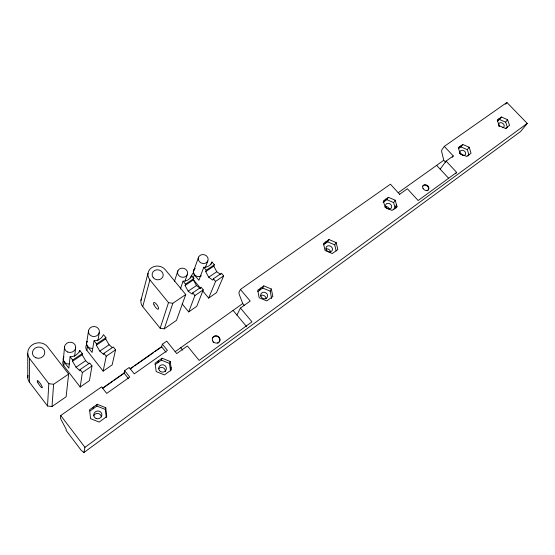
<?xml version="1.0" encoding="UTF-8"?>
<svg xmlns="http://www.w3.org/2000/svg" width="555" height="555" viewBox="0 0 555 555"><rect width="100%" height="100%" fill="white"/><g stroke="black" fill="none" stroke-linecap="round" stroke-linejoin="round"><path stroke-width="0.83" d="M29.533 382.305L29.595 358.537A10.906 9.844 -11.1 0 1 32.481 344.724A10.906 9.844 -11.1 0 1 47.563 346.785L68.647 374.07L66.107 396.783L52.003 406.551L47.522 405.983L29.533 382.305A10.24 9.317 -14.7 0 1 27.972 375.326M47.522 405.983L48.812 383.658L29.595 358.537M52.003 406.551L53.599 384.289L68.647 374.07M63.492 358.211L64.574 346.549M88.953 363.726L85.63 360.701L82.133 354.784L82.306 353.556L79.781 350.455A10.358 9.456 -7.2 0 1 71.803 356.671L70.09 356.761L72.65 360.049L72.504 361.256L76.042 367.202L79.899 370.782L80.066 369.602L89.702 363.032L91.991 365.967L89.459 380.619L80.197 387.029L63.797 365.8L64.151 362.103A5.744 5.266 -9 0 1 63.659 356.844M399.767 194.437L390.429 184.198L240.433 289.446L250.208 301.067L240.44 308.053L251.97 321.831L199.134 360.41L187.389 345.959L176.74 353.57L166.715 341.165L162.4 344.197L167.409 350.413L134.268 373.876L129.211 367.486L124.674 370.664L129.738 377.088L106.692 393.405L101.593 386.863L60.738 415.529L60.488 418.012L61.015 419.497L66.218 429.327L66.087 430.416L81.155 450.258L83.923 452.533L520.645 131.486L527.25 123.425L506.902 102.467L444.298 146.395L441.815 149.899L441.634 151.446L443.757 160.284L445.526 162.178M70.09 356.761L68.834 368.152L64.151 362.103M74.62 356.372L75.64 348.089M79.58 352.002L79.802 350.358M86.733 342.706L88.516 330.731M80.197 387.029L82.362 372.558L80.066 369.602M87.419 346.507L92.081 352.446L94.038 340.735L95.703 340.659A10.122 9.255 -2.1 0 0 103.438 334.623L105.943 337.662L96.577 343.961L96.355 345.21L99.796 351.093L103.702 354.548L103.945 353.327L113.296 346.958L115.572 349.83L112.145 364.912L103.147 371.135L86.844 350.309L87.419 346.507A5.612 5.162 -3.8 0 1 86.878 341.367M97.853 340.791L99.352 332.292A5.494 5.023 -2.1 0 0 91.977 326.846A5.494 5.023 -2.1 0 0 90.465 335.442A5.494 5.023 -2.1 0 0 99.352 332.292M202.665 290.869L208.652 298.091L216.485 292.665L223.665 275.87L221.466 273.254L213.37 278.77L212.815 280.129L208.715 277.229L205.704 271.617L213.807 266.171L214.355 264.784L211.934 262.009A9.227 8.193 18.1 0 1 205.281 267.26L203.782 267.302L198.891 280.275L194.382 274.85A5.127 4.593 17.6 0 1 195.194 268.384M182.123 303.89L188.7 311.903L196.748 306.332L203.262 289.835L201.049 287.164L192.717 292.839L192.224 294.171L188.152 291.174L185.065 285.513L193.39 279.907L193.889 278.541L191.447 275.717A9.373 8.401 15.2 0 1 184.6 281.114L183.067 281.163L180.333 289.134M112.374 347.617L109.099 344.787L105.7 338.918L105.943 337.662M83.923 452.533L84.95 447.337L527.25 123.425M93.087 408.764L93.441 407.002M103.147 371.135L106.227 356.227L115.572 349.83M89.917 411.019L96.875 406.066L97.243 404.297L105.776 407.717L106.754 416.583L99.151 422.084L90.534 418.643L89.619 409.715L97.243 404.297M106.241 417.499L105.36 409.472L105.776 407.717M140.949 300.387L147.998 273.268M102.502 388.174L124.049 373.029L124.674 370.664M142.718 306.679L149.906 279.88A9.775 8.762 11.5 0 1 151.723 267.628A9.775 8.762 11.5 0 1 165.355 269.772L185.752 294.518L176.469 320.374L164.238 328.844L160.166 328.248L142.718 306.679A9.199 8.38 9.4 0 1 141.587 298.285M174.471 281.336L177.891 270.771M160.166 328.248L168.505 302.635L149.906 279.88M164.238 328.844L172.827 303.294L185.752 294.518M129.96 368.874L161.547 346.667L162.4 344.197M185.037 281.101L187.271 274.663A5.092 4.558 15.2 0 0 181.846 268.148A5.092 4.558 15.2 0 0 178.613 275.377A5.092 4.558 15.2 0 0 187.271 274.663M157.904 362.63L158.584 360.694M185.065 285.513L185.536 284.153L193.889 278.541M190.608 278.034L191.468 275.627M155.109 364.621L161.387 360.153L162.081 358.211L170.219 361.52L171.419 369.838L164.426 374.896L156.212 371.566L155.067 363.192L162.081 358.211M193.868 270.313L198.593 257.111M193.112 278.353L194.382 274.85M205.489 267.115L207.827 260.961A5.009 4.447 18.2 0 0 202.436 254.558A5.009 4.447 18.2 0 0 199.349 261.62A5.009 4.447 18.2 0 0 207.827 260.961M188.7 311.903L194.937 295.531L203.262 289.835M170.565 370.955L169.483 363.449L170.219 361.52M205.704 271.617L206.238 270.243L214.355 264.784M211.053 264.222L211.948 261.918M170.343 369.415L171.086 367.521M208.652 298.091L215.576 281.413L223.665 275.87M240.433 289.446L238.955 292.527L239.108 294.074L242.729 303.543L244.38 305.507M236.943 315.046L240.44 308.053M259.664 290.209L260.788 288.052M257.832 291.507L262.695 288.052L263.833 285.887L271.36 289.023L272.852 296.516L266.768 300.907L259.178 297.757L257.728 290.223L263.833 285.887M271.666 298.632L270.188 291.167L271.36 289.023M324.869 243.798L326.243 241.529M323.482 244.783L327.623 241.834L329.011 239.559L336.157 242.577L337.808 249.556L332.278 253.552L325.077 250.52L323.468 243.506L329.011 239.559M336.191 251.02L334.734 244.838L336.157 242.577M384.331 201.472L385.912 199.113M383.068 202.374L386.856 199.682L388.444 197.316L395.236 200.223L397.012 206.751L396.201 207.917M395.222 208.472L393.62 202.575L395.236 200.223M394.889 207.265L396.52 204.934M393.682 209.734L394.494 208.576M440.184 169.171L446.095 161.082L453.275 155.948L444.298 146.395M452.276 157.301L453.275 155.948M460.546 146.069L458.742 148.511L460.983 146.922L462.794 144.473L469.155 147.242L471.063 153.222L466.582 156.461L460.171 153.679L458.291 147.672L462.794 144.473M468.975 154.894L467.324 149.677L469.155 147.242M505.543 104.257L506.902 102.467M467.907 156.045L468.822 154.838M455.62 173.75L456.668 172.383L446.095 161.082M499.347 118.493L497.446 120.969L499.542 119.478L501.449 116.994L507.589 119.693L509.552 125.395L505.355 128.434L499.174 125.721L497.231 119.991L501.449 116.994M507.332 127.033L505.66 122.156L507.589 119.693M506.007 128.746L507.457 126.908M456.668 172.383L418.137 200.515L407.363 188.762L399.635 194.285M397.012 206.751L391.969 210.4L385.121 207.48L383.373 200.917L388.444 197.316M175.144 351.703L242.729 303.543M398.212 192.738L443.757 160.284M102.855 388.223L112.741 381.271M114.157 380.272L124.75 372.828M130.397 368.853L133.221 366.869M134.636 365.877L153.7 352.474M155.116 351.475L161.47 347.007M82.362 372.558L91.991 365.967M76.042 367.202L85.63 360.701M99.796 351.093L109.099 344.787M188.152 291.174L196.449 285.548L200.528 288.51M208.715 277.229L216.783 271.756L220.89 274.621M72.65 360.049L82.306 353.556M72.504 361.256L82.133 354.784M96.355 345.21L105.7 338.918M48.812 383.658L53.599 384.289M168.505 302.635L172.827 303.294M96.875 406.066L105.36 409.472M161.387 360.153L169.483 363.449M262.695 288.052L270.188 291.167M327.623 241.834L334.734 244.838M386.856 199.682L393.62 202.575M460.983 146.922L467.324 149.677M499.542 119.478L505.66 122.156M436.632 165.362L448.537 178.141M203.782 267.302L206.238 270.243M213.37 278.77L215.576 281.413M233.079 310.411L246.649 326.68M193.404 279.713L200.487 288.246M183.067 281.163L185.536 284.153M192.717 292.839L194.937 295.531M180.75 347.707L182.713 350.136M161.547 346.667L166.021 352.231M124.049 373.029L128.573 378.767M94.038 340.735L96.577 343.961M103.945 353.327L106.227 356.227M60.738 415.529L84.95 447.337M193.39 279.907L196.449 285.548M213.807 266.171L216.783 271.756M27.75 353.743L27.805 377.775M93.594 415.764A4.079 3.864 -17.5 0 1 101.329 416.736M158.557 368.77A3.823 3.635 7.8 0 1 165.376 371.545M260.323 295.753A3.545 3.191 28 0 1 264.145 295.649A3.545 3.191 28 0 1 266.032 298.958M385.649 206.543A3.24 2.65 33.9 0 1 389.374 209.193M461.503 154.81A3.08 2.359 35.1 0 1 460.955 150.558A3.08 2.359 35.1 0 1 465.513 152.542A3.08 2.359 35.1 0 1 462.946 155.435M218.434 342.761A3.913 3.642 22.6 0 1 217.574 343.226M213.71 342.664A3.913 3.642 22.6 0 1 212.974 341.97M212.364 338.3A3.913 3.642 22.6 0 1 217.824 336.642A3.913 3.642 22.6 0 1 219.128 342.095M422.73 186.098A3.358 2.671 35 0 1 427.669 186.445A3.358 2.671 35 0 1 427.066 190.809M498.709 126.11A2.969 2.199 35.6 0 1 499.424 126.339M325.827 248.994A3.385 2.9 32 0 1 330.579 252.407M459.554 153.596A3.059 2.352 35.2 0 1 462.787 155.414M499.639 126.478A2.983 2.206 35.5 0 1 499.784 122.849A2.983 2.206 35.5 0 1 503.898 124.646A2.983 2.206 35.5 0 1 502.324 127.657M63.797 365.8A5.689 5.224 -9.6 0 1 63.312 360.59M69.34 363.941A5.46 5.002 -9 0 1 64.387 361.95A5.46 5.002 -9 0 1 63.922 356.955M86.844 350.309A5.564 5.12 -4.4 0 1 86.309 345.21M92.525 348.332A5.335 4.905 -3.8 0 1 87.655 346.362A5.335 4.905 -3.8 0 1 87.135 341.471M191.815 276.806A5.078 4.558 17.4 0 1 192.758 273.442M201.375 275.8A4.87 4.357 17.6 0 1 195.013 275.169A4.87 4.357 17.6 0 1 194.479 269.348M326.333 249.812A3.406 2.914 32 0 0 332.001 250.77A3.406 2.914 32 0 0 329.372 245.775A3.406 2.914 32 0 0 326.333 249.812M96.14 418.505A4.107 3.892 -16.8 0 0 101.877 414.377A4.107 3.892 -16.8 0 0 95.411 411.803A4.107 3.892 -16.8 0 0 96.14 418.505M159.5 370.629A3.85 3.656 8.3 0 0 166.105 369.873A3.85 3.656 8.3 0 0 162.025 364.802A3.85 3.656 8.3 0 0 159.5 370.629M260.996 296.661A3.566 3.205 28 0 0 267.024 297.598A3.566 3.205 28 0 0 264.409 292.263A3.566 3.205 28 0 0 260.996 296.661M385.905 207.105A3.261 2.657 33.8 0 0 391.254 208.07A3.261 2.657 33.8 0 0 388.625 203.38A3.261 2.657 33.8 0 0 385.905 207.105M212.62 340.763A3.92 3.649 22.6 0 0 219.308 341.72A3.92 3.649 22.6 0 0 216.547 335.775A3.92 3.649 22.6 0 0 212.62 340.763M423.077 188.52A3.358 2.671 35 0 0 428.536 189.539A3.358 2.671 35 0 0 425.754 184.746A3.358 2.671 35 0 0 423.077 188.52M35.929 357.829A6.23 5.626 -11.1 0 0 44.809 351.995A6.23 5.626 -11.1 0 0 35.111 348.11A6.23 5.626 -11.1 0 0 35.929 357.829M37.913 382.777A4.357 0.839 55.6 0 0 42.222 387.785A4.357 0.839 55.6 0 0 39.148 382A4.357 0.839 55.6 0 0 37.913 382.777M67.752 352.05A5.619 5.134 -7.2 0 0 75.695 346.75A5.619 5.134 -7.2 0 0 66.864 343.198A5.619 5.134 -7.2 0 0 67.752 352.05M153.256 277.715A5.585 5.009 11.5 0 0 162.802 276.924A5.585 5.009 11.5 0 0 156.926 269.799A5.585 5.009 11.5 0 0 153.256 277.715M153.999 304.778A4.051 1.311 55.8 0 0 158.355 309.19A4.051 1.311 55.8 0 0 155.906 303.543A4.051 1.311 55.8 0 0 153.999 304.778"/></g></svg>
